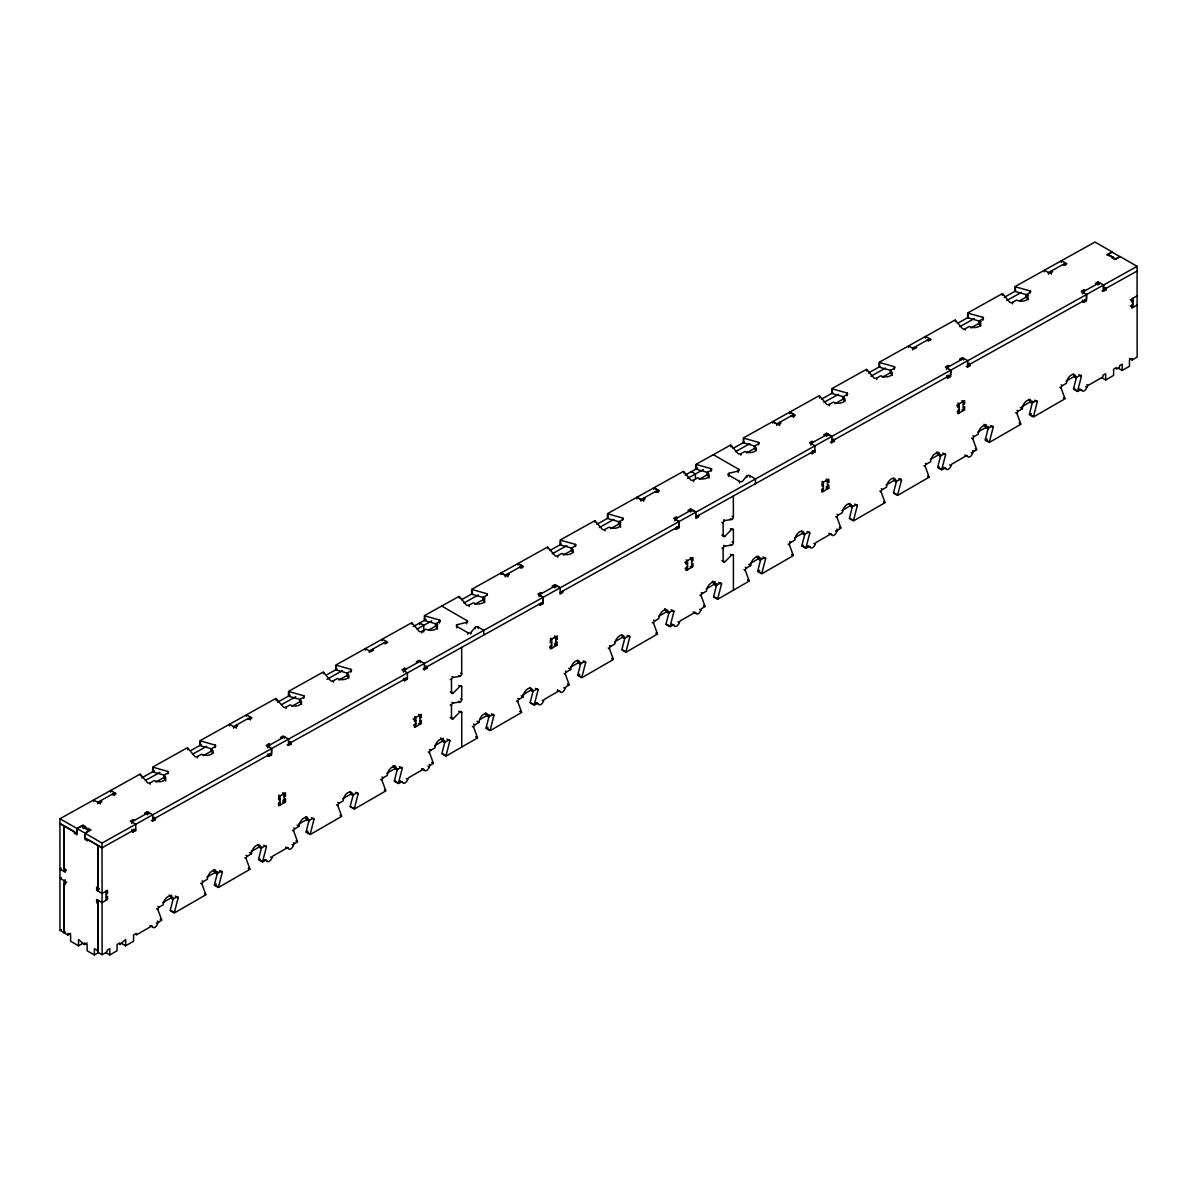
<?xml version="1.0" encoding="UTF-8"?>
<svg xmlns="http://www.w3.org/2000/svg" width="1197" height="1197" viewBox="0 0 1197 1197"><rect width="100%" height="100%" fill="white"/><g stroke="black" fill="none" stroke-linecap="round" stroke-linejoin="round"><path stroke-width="1.5" d="M461.728 747.063L461.728 712.41A1.915 1.107 -60 0 0 459.977 711.916L453.244 718.694A1.915 1.107 -60 0 1 451.493 718.2L451.493 705.512A1.915 1.107 -60 0 1 453.244 702.998L459.977 701.981A1.915 1.107 -60 0 0 461.728 699.482L461.728 686.794L460.456 686.061M461.728 686.794A1.915 1.107 -60 0 0 459.977 686.3L453.244 693.063A1.915 1.107 -60 0 1 451.493 692.569L451.493 679.896A1.915 1.107 -60 0 1 453.244 677.382L459.977 676.365A1.915 1.107 -60 0 0 461.728 673.851L461.668 647.397M733.402 590.211L733.402 555.573A1.915 1.107 -60 0 0 731.651 555.079L724.903 561.842A1.915 1.107 -60 0 1 723.153 561.348L723.153 548.675A1.915 1.107 -60 0 1 724.903 546.161L731.651 545.144A1.915 1.107 -60 0 0 733.402 542.63L733.402 529.942L732.13 529.209M733.402 529.942A1.915 1.107 -60 0 0 731.651 529.463L724.903 536.226A1.915 1.107 -60 0 1 723.153 535.732L723.153 523.044A1.915 1.107 -60 0 1 724.903 520.545L731.651 519.528A1.915 1.107 -60 0 0 733.402 517.014L733.342 496.022M419.683 624.669L419.683 623.009L423.768 625.358L423.738 632.001M695.412 479.249L695.442 473.982L691.357 471.633M738.19 472.471L738.205 470.99A1.915 1.092 0.9 0 0 738.654 469.269L713.367 454.665M478.172 628.59L478.187 627.093A1.915 1.092 0.9 0 0 475.149 627.318L470.9 632.51L470.87 634.006M456.835 627.886L456.865 626.405A1.915 1.092 0.9 0 1 457.314 624.669L466.546 622.35A1.915 1.092 0.9 0 0 466.995 620.63L441.708 606.026M728.509 476.511L728.524 475.029A1.915 1.092 0.9 0 1 728.973 473.309L738.205 470.99M749.831 477.214L749.861 475.733A1.915 1.092 0.9 0 0 746.808 475.957L742.559 481.149A1.915 1.092 0.9 0 1 739.507 481.374L728.524 475.029M140.094 774.085L59.925 818.763L59.985 930.383L64.069 932.732L65.311 932.014M83.072 828.384L83.132 825.227L85.84 826.783L84.478 827.546L91.047 829.79L84.942 833.202L84.867 837.945L101.954 847.82L135.725 828.997M88.279 831.391L88.339 828.219M93.665 801.526L93.68 799.94L99.112 803.082L101.835 801.571L100.473 800.793L100.428 803.95M97.735 803.875L97.75 802.304L114.732 792.833L114.703 795.212M101.954 847.82L102.029 843.062L1137.105 266.347L1137.03 271.091M110.633 792.07L110.663 790.484L116.094 793.626L113.371 795.137L112.024 794.359M131.685 823.491L131.715 821.905L148.682 812.449L148.667 814.035M131.7 831.361L132.972 832.11L133.002 830.523L131.73 829.79M132.972 832.11L135.695 830.583L135.785 824.254L130.353 821.127L133.076 819.601L134.438 820.394M140.408 775.821L140.423 774.339L147.53 782.793A1.915 1.092 0.9 0 0 150.253 782.808L154.323 780.549A6.718 3.815 0.9 0 0 163.824 780.639A6.718 3.815 0.9 0 0 163.824 775.252L167.909 772.978A1.915 1.092 0.9 0 0 167.894 771.437L153.141 767.262L153.081 772.005L164.558 775.252M147.291 814.828L147.336 811.656L152.767 814.798L152.662 821.127L151.391 820.394M150.224 784.289L150.253 782.808M152.632 771.811L152.707 767.068L187.375 747.736M152.662 821.127L155.386 819.616L155.401 818.03L154.129 817.297M165.665 780.953A6.718 3.815 0.9 0 0 163.794 777.616L163.824 775.252M167.864 773.801L167.894 771.437M187.69 749.771L187.705 747.99L194.812 756.444A1.915 1.092 0.9 0 0 197.535 756.459L201.605 754.2A6.718 3.815 0.9 0 0 211.121 754.29A6.718 3.815 0.9 0 0 211.121 748.903L215.191 746.629A1.915 1.092 0.9 0 0 215.191 745.088L200.438 740.913L200.363 745.656L211.839 748.903M197.505 757.955L197.535 756.459M199.914 745.462L199.989 740.719L275.923 698.405M212.991 753.497A6.718 3.815 0.9 0 0 211.076 751.267L211.121 748.903M215.146 747.467L215.191 745.088M229.495 725.846L229.51 724.26L234.941 727.402L237.664 725.891L236.303 725.098L236.258 728.27M233.565 728.195L233.595 726.609L250.562 717.153L250.532 719.921M246.462 716.39L246.492 714.804L251.924 717.946L249.215 719.457L247.854 718.664M267.515 747.811L267.544 746.225L284.512 736.768L284.497 738.354M268.861 747.093L268.906 743.921L270.268 744.714M267.53 755.681L268.801 756.414L268.831 754.843L267.559 754.095M268.801 756.414L271.524 754.903L271.614 748.574L266.183 745.432L268.906 743.921M271.629 748.574L271.554 753.317L152.692 819.541M276.223 700.739L276.253 698.659L283.36 707.098A1.915 1.092 0.9 0 0 286.083 707.128L290.153 704.853A6.718 3.815 0.9 0 0 299.654 704.958A6.718 3.815 0.9 0 0 299.654 699.557L303.739 697.297A1.915 1.092 0.9 0 0 303.739 695.756L288.971 691.567L288.911 696.31L300.387 699.572M286.053 708.609L286.083 707.128M288.462 696.13L288.537 691.372L323.205 672.056M287.22 744.714L288.492 745.447L288.597 739.118L283.165 735.975L280.457 737.487L281.804 738.28M288.492 745.447L291.215 743.936L291.245 742.349L289.973 741.616M301.584 704.449A6.718 3.815 0.9 0 0 299.624 701.936L299.654 699.557M303.694 698.42L303.739 695.756M323.519 673.791L323.549 672.31L330.656 680.749A1.915 1.092 0.9 0 0 333.365 680.779L337.434 678.504A6.718 3.815 0.9 0 0 346.95 678.609A6.718 3.815 0.9 0 0 346.95 673.208L351.02 670.948A1.915 1.092 0.9 0 0 351.02 669.407L336.267 665.218L336.192 669.976L347.669 673.223M333.35 682.26L333.365 680.779M335.744 669.781L335.818 665.038L411.753 622.724M348.866 678.101A6.718 3.815 0.9 0 0 346.906 675.587L346.95 673.208M350.975 672.071L351.02 669.407M365.324 650.166L365.354 648.579L370.786 651.722L373.494 650.195L372.132 649.417M369.394 652.515L369.424 650.929L386.332 641.517L386.302 643.492M382.232 640.739L382.262 639.153L387.753 642.25L385.045 643.777L383.683 642.984M403.359 672.115L403.374 670.544L420.356 661.073L420.327 662.659M404.691 671.397L404.736 668.24L406.097 669.018M403.359 680.001L404.646 680.734L404.661 679.148L403.389 678.415M404.646 680.734L407.354 679.223L407.459 672.894L402.027 669.751L404.736 668.24M412.067 624.46L412.082 622.979L419.189 631.418A1.915 1.092 0.9 0 0 421.913 631.447L425.982 629.173A6.718 3.815 0.9 0 0 435.499 629.278A6.718 3.815 0.9 0 0 435.499 623.876L439.568 621.602A1.915 1.092 0.9 0 0 439.568 620.061L424.815 615.886L424.74 620.63L437.863 624.355M421.883 632.929L421.913 631.447M424.292 620.435L424.366 615.692L459.05 596.375M423.065 669.033L424.337 669.766L424.426 663.437L418.995 660.295L416.287 661.806L417.648 662.584M424.337 669.766L427.045 668.24L427.075 666.669L425.803 665.936M437.429 629.038A6.718 3.815 0.9 0 0 435.454 626.255L435.499 623.876M439.523 623.038L439.568 620.061M457.284 626.45L457.314 624.669M459.349 598.111L459.379 596.63L466.486 605.069A1.915 1.092 0.9 0 0 469.194 605.098L473.279 602.824A6.718 3.815 0.9 0 0 482.78 602.929A6.718 3.815 0.9 0 0 482.78 597.527L486.85 595.253A1.915 1.092 0.9 0 0 486.85 593.712L472.097 589.537L472.022 594.281L485.144 598.006M466.516 623.846L466.546 622.35M466.965 622.41L466.995 620.63M467.818 634.215L467.847 632.734L456.865 626.405M469.179 606.58L469.194 605.098M471.588 594.086L471.648 589.343L547.583 547.029M475.119 628.799L475.149 627.318M484.71 602.69A6.718 3.815 0.9 0 0 482.75 599.906L482.78 597.527M483.738 635.083L483.812 630.34L478.187 627.093M486.82 595.493L486.85 593.712M501.094 574.515L501.109 572.929L505.179 575.278L522.087 565.867L522.057 567.842M505.164 576.864L505.179 575.278M507.917 576.894L507.977 573.737L509.323 574.515L506.615 576.026L501.184 572.899M517.987 565.089L518.017 563.518L523.583 566.57L520.875 568.081L519.513 567.303M539.054 596.51L539.069 594.924L556.051 585.468L560.121 587.832M539.069 604.395L540.341 605.128L540.356 603.542M540.341 605.128L543.049 603.617L543.154 597.288L539.069 594.924M547.897 548.78L547.927 547.298L555.034 555.737A1.915 1.092 0.9 0 0 557.742 555.767L561.812 553.493A6.718 3.815 0.9 0 0 571.328 553.583A6.718 3.815 0.9 0 0 571.328 548.196L575.398 545.922A1.915 1.092 0.9 0 0 575.398 544.381L560.645 540.206L560.57 544.949L572.046 548.196M554.78 587.772L554.824 584.615L560.271 587.742L560.031 594.146L562.74 592.635L562.77 591.064M556.021 587.054L556.051 585.468M557.727 557.248L557.742 555.767M560.121 544.755L560.196 540.012L594.879 520.695M573.124 552.52A6.718 3.815 0.9 0 0 571.283 550.56L571.328 548.196M575.368 546.46L575.398 544.381M595.193 522.431L595.208 520.949L602.315 529.388A1.915 1.092 0.9 0 0 605.024 529.418L609.108 527.144A6.718 3.815 0.9 0 0 618.61 527.234A6.718 3.815 0.9 0 0 618.61 521.847L622.679 519.573A1.915 1.092 0.9 0 0 622.679 518.032L607.926 513.857L607.852 518.6L620.974 522.311M605.009 530.899L605.024 529.418M607.418 518.406L607.478 513.663L683.427 471.349M620.525 527.279A6.718 3.815 0.9 0 0 618.58 524.226L618.61 521.847M622.649 520.111L622.679 518.032M636.849 498.865L636.879 497.294L640.949 499.643L657.931 490.186L657.886 492.551M640.919 501.229L640.949 499.643M643.762 501.214L643.806 498.057L645.168 498.835L642.445 500.346L637.013 497.204M653.831 489.408L653.846 487.822L657.931 490.186M674.884 520.83L674.913 519.244L691.881 509.787L695.966 512.136M674.899 528.7L676.17 529.433L676.2 527.862M676.17 529.433L678.894 527.922L678.983 521.593L674.913 519.244M683.726 473.084L683.756 471.603L690.864 480.057A1.915 1.092 0.9 0 0 693.572 480.072L697.656 477.812A6.718 3.815 0.9 0 0 707.158 477.902A6.718 3.815 0.9 0 0 707.158 472.516L711.227 470.241A1.915 1.092 0.9 0 0 711.227 468.7L696.474 464.526L696.4 469.269L707.876 472.516M690.609 512.092L690.669 508.92L696.1 512.062L695.861 518.466L698.584 516.954L698.599 515.368M691.866 511.373L691.881 509.787M693.557 481.553L693.572 480.072M695.966 469.074L696.026 464.331L730.709 445M708.998 478.216A6.718 3.815 0.9 0 0 707.128 474.88L707.158 472.516M711.198 471.064L711.227 468.7M728.958 474.79L728.973 473.309M731.008 447.035L731.038 445.254L738.145 453.708A1.915 1.092 0.9 0 0 740.868 453.723L744.938 451.464A6.718 3.815 0.9 0 0 754.439 451.553A6.718 3.815 0.9 0 0 754.439 446.167L758.524 443.892A1.915 1.092 0.9 0 0 758.524 442.351L743.756 438.177L743.696 442.92L755.172 446.167M738.639 470.75L738.654 469.269M739.492 482.855L739.507 481.374M740.838 455.219L740.868 453.723M743.247 442.725L743.322 437.982L819.257 395.668M746.793 477.438L746.808 475.957M756.324 450.76A6.718 3.815 0.9 0 0 754.409 448.531L754.439 446.167M755.412 483.723L755.472 478.98L749.861 475.733M758.479 444.73L758.524 442.351M772.678 423.184L772.708 421.598L776.778 423.962L793.761 414.491L793.716 417.259M776.763 425.534L776.778 423.962M779.591 425.534L779.636 422.361L780.998 423.154L778.274 424.666L772.843 421.524M789.661 413.728L789.691 412.142L793.761 414.491M810.848 445.075L810.878 443.488L827.711 434.107L831.795 436.456M810.863 452.945L812.135 453.678L812.164 452.092M812.135 453.678L814.858 452.167L814.948 445.838L809.516 442.695L812.239 441.184L813.601 441.977M819.556 398.002L819.586 395.923L826.693 404.362A1.915 1.092 0.9 0 0 829.401 404.391L833.486 402.117A6.718 3.815 0.9 0 0 842.987 402.222A6.718 3.815 0.9 0 0 842.987 396.82L847.057 394.561A1.915 1.092 0.9 0 0 847.057 393.02L832.304 388.83L832.244 393.589L843.72 396.835M826.454 436.411L826.499 433.239L831.93 436.381L831.691 442.785L830.419 442.052M827.696 435.678L827.711 434.107M829.386 405.873L829.401 404.391M831.795 393.394L831.87 388.636L866.538 369.319M831.691 442.785L834.414 441.274L834.444 439.688L833.157 438.955M844.917 401.713A6.718 3.815 0.9 0 0 842.957 399.2L842.987 396.82M847.027 395.683L847.057 393.02M866.852 371.055L866.867 369.574L873.975 378.013A1.915 1.092 0.9 0 0 876.698 378.043L880.768 375.768A6.718 3.815 0.9 0 0 890.284 375.873A6.718 3.815 0.9 0 0 890.284 370.471L894.354 368.212A1.915 1.092 0.9 0 0 894.354 366.671L879.6 362.482L879.526 367.24L891.002 370.486M876.668 379.524L876.698 378.043M879.077 367.045L879.152 362.302L955.086 319.988M892.199 375.364A6.718 3.815 0.9 0 0 890.239 372.851L890.284 370.471M894.309 369.334L894.354 366.671M908.523 347.504L908.538 345.918L914.104 348.985L916.827 347.459L915.466 346.681M912.593 349.853L912.623 348.267L929.59 338.811L929.575 340.397M925.49 338.048L925.52 336.462L931.086 339.514L928.378 341.04L927.017 340.247M946.543 369.454L946.573 367.883L963.555 358.412L963.525 359.998M946.558 377.339L947.844 378.072L947.859 376.486L946.588 375.753M948.024 368.661L948.069 365.504L949.43 366.282M947.844 378.072L950.553 376.561L950.642 370.232M955.401 321.724L955.415 320.242L962.523 328.681A1.915 1.092 0.9 0 0 965.246 328.711L969.316 326.437A6.718 3.815 0.9 0 0 978.817 326.542A6.718 3.815 0.9 0 0 978.817 321.14L982.902 318.866A1.915 1.092 0.9 0 0 982.902 317.325L968.134 313.15L968.074 317.893L981.181 321.619M965.216 330.192L965.246 328.711M967.625 317.699L967.7 312.956L1002.368 293.639L1002.353 295.12M966.263 366.357L967.535 367.105L967.76 360.701L962.328 357.559L959.62 359.07L960.967 359.848M967.535 367.105L970.243 365.579L970.273 364.008L969.001 363.275M980.762 326.302A6.718 3.815 0.9 0 0 978.787 323.519L978.817 321.14M982.857 320.302L982.902 317.325M1002.682 295.375L1002.712 293.893L1009.804 302.332A1.915 1.092 0.9 0 0 1012.527 302.362L1016.597 300.088A6.718 3.815 0.9 0 0 1026.113 300.193A6.718 3.815 0.9 0 0 1026.113 294.791L1030.183 292.517A1.915 1.092 0.9 0 0 1030.183 290.991L1015.43 286.801L1015.355 291.544L1028.477 295.27M1012.512 303.843L1012.527 302.362M1014.906 291.35L1014.981 286.607L1095.001 242.033L1112.088 251.894L1106.806 254.841L1113.375 257.086L1112.013 257.849L1114.736 259.405L1120.003 256.472L1137.105 266.347M1028.043 299.953A6.718 3.815 0.9 0 0 1026.068 297.17L1026.113 294.791M1030.153 292.756L1030.183 290.991M1044.353 271.824L1044.368 270.238L1049.949 273.29L1052.657 271.779L1051.295 271.001L1051.25 274.158M1048.422 274.173L1048.452 272.587L1065.42 263.131L1065.39 265.106M1061.32 262.352L1061.35 260.781L1066.916 263.834L1064.208 265.345L1062.846 264.567M1082.387 293.774L1082.402 292.188L1099.385 282.731L1099.355 284.317M1082.402 301.659L1083.674 302.392L1083.689 300.806L1082.417 300.073M1083.854 292.981L1083.898 289.824L1085.26 290.602M1083.674 302.392L1086.382 300.866L1086.487 294.552M1098.113 285.036L1098.158 281.879L1103.589 285.006L1103.529 289.764L1137.075 271.061L1137.15 357.11L1132.167 359.983L1129.459 358.412M1102.093 290.676L1103.365 291.41L1103.454 285.081M1103.365 291.41L1106.073 289.898L1106.103 288.312L1104.831 287.579M173.4 898.109L170.288 910.154L174.358 912.518L178.188 897.675A1.915 1.107 -60 0 0 176.827 896.897L172.757 899.246A6.718 3.875 -60 0 0 167.999 896.523A6.718 3.875 -60 0 0 163.241 904.737L159.171 907.087A1.915 1.107 -60 0 0 157.809 909.451L161.64 919.85L160.368 919.116M217.764 871.715L214.413 884.703L218.482 887.052L222.313 872.224A1.915 1.107 -60 0 0 220.951 871.431L216.881 873.78L214.847 872.613A6.718 3.875 -60 0 0 213.455 869.531M261.649 847.177L258.537 859.222L262.607 861.571L266.437 846.743A1.915 1.107 -60 0 0 265.076 845.965L261.006 848.314L258.971 847.132A6.718 3.875 -60 0 0 258.193 844.573M309.23 819.691L306.118 831.75L310.203 834.1L314.018 819.272A1.915 1.107 -60 0 0 312.656 818.479L308.587 820.843L306.552 819.661A6.718 3.875 -60 0 0 305.489 816.818M353.354 794.224L350.242 806.269L354.327 808.618L358.142 793.791A1.915 1.107 -60 0 0 356.781 793.013L352.711 795.362L350.676 794.195A6.718 3.875 -60 0 0 350.137 791.965M397.479 768.743L394.367 780.803L398.436 783.152L402.267 768.324A1.915 1.107 -60 0 0 400.905 767.531L396.835 769.895L394.801 768.713A6.718 3.875 -60 0 0 393.035 765.467M445.06 741.272L441.947 753.332L446.032 755.681L449.863 740.853A1.915 1.107 -60 0 0 448.501 740.06L444.416 742.409L442.381 741.242A6.718 3.875 -60 0 0 440.631 737.995M489.423 714.878L486.072 727.851L490.157 730.2L493.972 715.372A1.915 1.107 -60 0 0 492.625 714.594L488.541 716.943L486.506 715.761A6.718 3.875 -60 0 0 485.443 712.918M533.308 690.325L530.196 702.37L534.281 704.734L538.096 689.891A1.915 1.107 -60 0 0 536.75 689.113L532.665 691.462L530.63 690.295A6.718 3.875 -60 0 0 529.852 687.736M580.904 662.854L577.792 674.899L581.862 677.248L585.692 662.42A1.915 1.107 -60 0 0 584.331 661.642L580.261 663.991L578.211 662.809A6.718 3.875 -60 0 0 577.448 660.265M625.014 637.373L621.916 649.432L625.986 651.781L629.817 636.954A1.915 1.107 -60 0 0 628.455 636.161L624.385 638.525L622.335 637.343A6.718 3.875 -60 0 0 621.812 635.128M669.138 611.906L666.041 623.951L670.111 626.3L673.941 611.472A1.915 1.107 -60 0 0 672.579 610.694L668.51 613.044L666.46 611.862A6.718 3.875 -60 0 0 664.709 608.615M716.973 583.508L713.621 596.48L717.691 598.829L721.522 584.001A1.915 1.107 -60 0 0 720.16 583.223L716.09 585.572L714.055 584.39A6.718 3.875 -60 0 0 712.29 581.144M761.097 558.026L757.746 570.999L761.816 573.363L765.646 558.52A1.915 1.107 -60 0 0 764.285 557.742L760.215 560.091L758.18 558.924A6.718 3.875 -60 0 0 757.117 556.066M804.983 533.488L801.87 545.533L805.94 547.882L809.771 533.054A1.915 1.107 -60 0 0 808.409 532.261L804.339 534.625L802.304 533.443A6.718 3.875 -60 0 0 801.526 530.884M852.563 506.002L849.451 518.062L853.536 520.411L857.351 505.583A1.915 1.107 -60 0 0 856.005 504.79L851.92 507.154L849.885 505.972A6.718 3.875 -60 0 0 849.107 503.413M896.688 480.536L893.575 492.58L897.66 494.93L901.476 480.102A1.915 1.107 -60 0 0 900.114 479.324L896.044 481.673L894.009 480.491A6.718 3.875 -60 0 0 893.471 478.276M940.812 455.055L937.7 467.114L941.77 469.463L945.6 454.636A1.915 1.107 -60 0 0 944.238 453.843L940.169 456.192L938.134 455.025A6.718 3.875 -60 0 0 936.742 451.942M988.632 426.656L985.296 439.628L989.365 441.992L993.196 427.149A1.915 1.107 -60 0 0 991.834 426.371L987.749 428.721L985.715 427.553A6.718 3.875 -60 0 0 983.964 424.307M1032.278 403.03L1029.405 414.162L1033.49 416.511L1037.305 401.683A1.915 1.107 -60 0 0 1035.959 400.89L1031.874 403.254L1029.839 402.072A6.718 3.875 -60 0 0 1028.777 399.229M1032.517 402.102L1032.757 401.19M1076.642 376.636L1073.529 388.681L1077.614 391.045L1081.43 376.202A1.915 1.107 -60 0 0 1080.083 375.424L1075.998 377.773L1073.963 376.606A6.718 3.875 -60 0 0 1073.185 374.048M149.879 925.64L151.151 926.373A1.915 1.107 -60 0 1 152.423 926.687A3.845 2.214 -60 0 0 154.997 927.301A3.845 2.214 -60 0 0 157.555 923.725A1.915 1.107 -60 0 1 158.827 921.944L161.7 920.269L160.428 919.535M83.132 825.227L77.012 828.623L84.972 833.082L89.057 830.733L81.127 826.154L77.057 828.519L76.937 833.366L59.85 823.506L74.334 831.646L74.334 833.217L77.057 834.788L77.057 828.519L59.925 818.763M61.227 868.379L59.955 869.112L65.401 872.239L65.401 869.112L64.04 868.319L64.04 825.706L64.04 871.461L66.329 870.144M61.242 877.521L59.97 878.254L65.401 881.396L65.401 884.538L64.04 883.745L64.04 932.747L67.885 934.977L70.608 933.406M65.311 879.87L64.04 880.603L64.069 932.732M64.04 883.745L66.748 882.174M97.989 891.062L97.959 845.426L97.989 887.935L96.643 887.142L96.643 890.284L99.351 888.713M1137.105 295.839L1131.674 298.981L1131.674 302.123L1133.035 301.33L1130.312 299.774M106.144 894.204L107.506 893.411L107.506 890.284L102.074 893.426L102.104 954.697L107.087 951.824L107.087 950.253L109.795 948.682L109.795 954.952L105.725 952.603M106.144 897.077L107.506 896.299L107.506 899.426L102.074 902.568L96.643 899.426L96.643 902.568L99.351 900.997M1133.035 304.218L1131.674 304.996L1131.674 308.138L1137.12 304.996M280.038 799.027L278.677 799.82L278.677 796.678L285.47 792.758L285.47 795.9L284.123 796.678M419.952 718.26L421.314 717.482L421.314 714.34L414.521 718.26L414.521 721.402L415.868 720.609L413.16 719.038M551.712 642.191L550.351 642.969L550.351 639.841L557.144 635.921L557.144 639.048L555.782 639.841M691.612 561.408L692.973 560.63L692.973 557.488L686.18 561.408L686.18 564.55L687.542 563.772L684.819 562.201M823.371 485.339L822.01 486.132L822.01 482.99L828.803 479.069L828.803 482.211L827.456 482.99M963.286 404.571L964.647 403.778L964.647 400.651L957.854 404.571L957.854 407.698L959.201 406.92L956.493 405.349M280.038 801.915L278.677 802.693L278.677 805.835L285.47 801.915L285.47 798.773L284.123 799.551M415.868 723.482L414.521 724.275L414.521 727.402L421.314 723.482L421.314 720.355L419.952 721.133M551.712 645.063L550.351 645.841L550.351 648.983L557.144 645.063L557.144 641.921L555.782 642.714M687.542 566.645L686.18 567.423L686.18 570.565L692.973 566.645L692.973 563.503L691.612 564.296M823.371 488.211L822.01 489.004L822.01 492.147L828.803 488.211L828.803 485.084L827.456 485.862M959.201 409.793L957.854 410.586L957.854 413.713L964.647 409.793L964.647 406.666L963.286 407.444M59.985 930.383L61.541 929.485M67.885 934.977L67.885 933.406L70.608 934.977L70.608 941.246L78.523 945.825L82.593 943.475M78.523 945.825L78.523 939.555L84.389 944.508L87.112 942.937M169.45 896.448L171.74 895.132M213.575 870.997L215.355 869.965M305.789 817.746L307.06 817.012M393.274 767.247L395.564 765.915M441.109 739.626L443.399 738.295M485.488 713.996L486.251 713.562M577.448 660.909L578.211 660.46M664.933 610.395L666.205 609.662M712.784 582.774L715.073 581.458M757.162 557.159L758.689 556.276M936.608 453.558L938.897 452.227M984.443 425.937L986.223 424.905M1028.822 400.307L1030.348 399.424M162.792 902.643L170.722 898.079L172.757 899.246M206.916 877.192L214.847 872.613M251.041 851.71L258.971 847.132M298.622 824.239L306.552 819.661M342.746 798.758L350.676 794.195M386.87 773.292L394.801 768.713M434.466 745.821L442.381 741.242M480.162 719.427L486.506 715.761M522.715 694.859L530.63 690.295M570.296 667.387L578.211 662.809M614.42 641.921L622.335 637.343M658.545 616.44L666.46 611.862M706.125 588.969L714.055 584.39M750.25 563.488L758.18 558.924M794.374 538.022L802.304 533.443M841.955 510.55L849.885 505.972M886.079 485.069L894.009 480.491M930.204 459.603L938.134 455.025M977.799 432.117L985.715 427.553M1021.924 406.651L1029.839 402.072M1066.048 381.17L1073.963 376.606M204.492 893.665L205.764 894.398L201.934 883.985A1.915 1.107 -60 0 1 203.295 881.635L207.365 879.271A6.718 3.875 -60 0 1 212.123 871.042A6.718 3.875 -60 0 1 216.881 873.78M248.363 868.034L249.889 868.917L246.058 858.503A1.915 1.107 -60 0 1 247.42 856.154L251.49 853.805A6.718 3.875 -60 0 1 256.248 845.561A6.718 3.875 -60 0 1 261.006 848.314M296.198 840.713L297.469 841.446L293.654 831.032A1.915 1.107 -60 0 1 295.001 828.683L299.085 826.334A6.718 3.875 -60 0 1 303.829 818.09A6.718 3.875 -60 0 1 308.587 820.843M340.322 815.232L341.594 815.965L337.763 805.551A1.915 1.107 -60 0 1 339.125 803.202L343.21 800.853A6.718 3.875 -60 0 1 347.953 792.623A6.718 3.875 -60 0 1 352.711 795.362M384.446 789.766L385.718 790.499L381.888 780.085A1.915 1.107 -60 0 1 383.249 777.736L387.334 775.372A6.718 3.875 -60 0 1 392.077 767.142A6.718 3.875 -60 0 1 396.835 769.895M432.027 762.294L433.299 763.028L429.484 752.614A1.915 1.107 -60 0 1 430.845 750.265L434.915 747.901A6.718 3.875 -60 0 1 439.673 739.671A6.718 3.875 -60 0 1 444.416 742.409M475.897 736.664L477.423 737.547L473.608 727.133A1.915 1.107 -60 0 1 474.955 724.784L479.039 722.434A6.718 3.875 -60 0 1 483.797 714.19A6.718 3.875 -60 0 1 488.541 716.943M520.022 711.198L521.548 712.08L517.732 701.666A1.915 1.107 -60 0 1 519.079 699.302L523.164 696.953A6.718 3.875 -60 0 1 527.922 688.724A6.718 3.875 -60 0 1 532.665 691.462M567.872 683.861L569.144 684.594L565.313 674.18A1.915 1.107 -60 0 1 566.675 671.831L570.745 669.482A6.718 3.875 -60 0 1 575.503 661.253A6.718 3.875 -60 0 1 580.261 663.991M611.996 658.395L613.268 659.128L609.438 648.714A1.915 1.107 -60 0 1 610.799 646.365L614.869 644.001A6.718 3.875 -60 0 1 619.627 635.772A6.718 3.875 -60 0 1 624.385 638.525M656.106 632.914L657.392 633.647L653.562 623.233A1.915 1.107 -60 0 1 654.924 620.884L658.993 618.535A6.718 3.875 -60 0 1 663.751 610.305A6.718 3.875 -60 0 1 668.51 613.044M703.701 605.443L704.973 606.176L701.143 595.762A1.915 1.107 -60 0 1 702.504 593.413L706.574 591.064A6.718 3.875 -60 0 1 711.332 582.819A6.718 3.875 -60 0 1 716.09 585.572M747.571 579.827L749.098 580.71L745.267 570.296A1.915 1.107 -60 0 1 746.629 567.932L750.699 565.582A6.718 3.875 -60 0 1 755.457 557.353A6.718 3.875 -60 0 1 760.215 560.091M791.696 554.346L793.222 555.228L789.392 544.815A1.915 1.107 -60 0 1 790.753 542.465L794.823 540.116A6.718 3.875 -60 0 1 799.581 531.872A6.718 3.875 -60 0 1 804.339 534.625M839.531 527.024L840.803 527.757L836.987 517.343A1.915 1.107 -60 0 1 838.334 514.994L842.419 512.63A6.718 3.875 -60 0 1 847.162 504.401A6.718 3.875 -60 0 1 851.92 507.154M883.655 501.543L884.927 502.276L881.097 491.862A1.915 1.107 -60 0 1 882.458 489.513L886.543 487.164A6.718 3.875 -60 0 1 891.286 478.935A6.718 3.875 -60 0 1 896.044 481.673M927.78 476.077L929.052 476.81L925.221 466.396A1.915 1.107 -60 0 1 926.583 464.047L930.668 461.683A6.718 3.875 -60 0 1 935.411 453.454A6.718 3.875 -60 0 1 940.169 456.192M975.36 448.591L976.647 449.339L972.817 438.925A1.915 1.107 -60 0 1 974.178 436.561L978.248 434.212A6.718 3.875 -60 0 1 983.006 425.982A6.718 3.875 -60 0 1 987.749 428.721M1019.231 422.975L1020.757 423.858L1016.941 413.444A1.915 1.107 -60 0 1 1018.303 411.095L1022.373 408.746A6.718 3.875 -60 0 1 1027.131 400.501A6.718 3.875 -60 0 1 1031.874 403.254M1063.609 397.643L1064.881 398.377L1061.066 387.978A1.915 1.107 -60 0 1 1062.412 385.614L1066.497 383.264A6.718 3.875 -60 0 1 1071.255 375.035A6.718 3.875 -60 0 1 1075.998 377.773M216.328 884.044L214.353 885.182L218.423 887.531L249.949 869.336L248.407 868.453M259.914 858.877L258.477 859.7L262.547 862.049L265.42 860.404A1.915 1.107 -60 0 1 266.692 860.703A3.845 2.214 -60 0 0 269.265 861.316A3.845 2.214 -60 0 0 271.824 857.755A1.915 1.107 -60 0 1 273.096 855.96L286.981 847.955A1.915 1.107 -60 0 1 288.268 848.254A3.845 2.214 -60 0 0 290.826 848.868A3.845 2.214 -60 0 0 293.385 845.306A1.915 1.107 -60 0 1 294.671 843.511L297.529 841.865L296.257 841.132M308.033 831.092L306.058 832.229L310.143 834.578L341.654 816.384L340.382 815.651M395.564 780.564L394.307 781.282L398.392 783.631L401.249 781.985A1.915 1.107 -60 0 1 402.536 782.284A3.845 2.214 -60 0 0 405.095 782.898A3.845 2.214 -60 0 0 407.653 779.322A1.915 1.107 -60 0 1 408.94 777.541L422.81 769.536A1.915 1.107 -60 0 1 424.097 769.836A3.845 2.214 -60 0 0 426.656 770.449A3.845 2.214 -60 0 0 429.214 766.873A1.915 1.107 -60 0 1 430.501 765.092L433.359 763.447L432.087 762.698M487.987 727.192L486.027 728.33L490.097 730.679L521.608 712.484L520.082 711.602M579.707 674.24L577.732 675.377L581.802 677.741L613.313 659.547L612.041 658.814M759.661 570.356L757.686 571.493L761.756 573.842L793.282 555.647L791.756 554.765M803.247 545.189L801.81 546.012L805.88 548.361L808.753 546.715A1.915 1.107 -60 0 1 810.025 547.014A3.845 2.214 -60 0 0 812.598 547.628A3.845 2.214 -60 0 0 815.157 544.066A1.915 1.107 -60 0 1 816.429 542.271L830.314 534.266A1.915 1.107 -60 0 1 831.601 534.565A3.845 2.214 -60 0 0 834.159 535.179A3.845 2.214 -60 0 0 836.718 531.603A1.915 1.107 -60 0 1 838.005 529.822L840.863 528.176L839.591 527.443M939.076 466.755L937.64 467.593L941.725 469.942L944.583 468.281A1.915 1.107 -60 0 1 945.869 468.596A3.845 2.214 -60 0 0 948.428 469.209A3.845 2.214 -60 0 0 950.987 465.633A1.915 1.107 -60 0 1 952.273 463.852L966.144 455.833A1.915 1.107 -60 0 1 967.43 456.147A3.845 2.214 -60 0 0 969.989 456.76A3.845 2.214 -60 0 0 972.548 453.184A1.915 1.107 -60 0 1 973.834 451.404L976.692 449.743L975.42 449.01M987.196 438.985L985.236 440.122L989.306 442.471L1020.817 424.277L1019.545 423.543M1031.32 413.504L1029.36 414.641L1033.43 416.99L1064.941 398.796L1063.415 397.913M1074.726 388.441L1073.485 389.16L1077.554 391.524L1080.412 389.863A1.915 1.107 -60 0 1 1081.699 390.177A3.845 2.214 -60 0 0 1084.258 390.791A3.845 2.214 -60 0 0 1086.816 387.215A1.915 1.107 -60 0 1 1088.103 385.434L1102.961 376.846L1102.961 375.274L1105.684 373.718L1105.684 379.988L1101.614 377.639M84.389 944.508L84.389 942.937L87.112 944.508L87.112 950.777L94.368 954.967L98.453 952.617M151.151 926.373L136.278 934.962L136.278 933.391L133.57 934.962L133.57 941.231L125.64 945.81L121.57 943.445M567.917 684.28L569.203 685.013L566.331 686.674A1.915 1.107 -60 0 0 565.044 688.455A3.845 2.214 -60 0 1 562.485 692.031A3.845 2.214 -60 0 1 559.927 691.417A1.915 1.107 -60 0 0 558.655 691.103L544.77 699.123A1.915 1.107 -60 0 0 543.483 700.903A3.845 2.214 -60 0 1 540.924 704.479A3.845 2.214 -60 0 1 538.366 703.866A1.915 1.107 -60 0 0 537.079 703.552L534.221 705.213L530.151 702.863M703.761 605.862L705.033 606.595L702.16 608.241A1.915 1.107 -60 0 0 700.888 610.036A3.845 2.214 -60 0 1 698.33 613.597A3.845 2.214 -60 0 1 695.756 612.984A1.915 1.107 -60 0 0 694.484 612.684L680.599 620.704A1.915 1.107 -60 0 0 679.327 622.485A3.845 2.214 -60 0 1 676.754 626.046A3.845 2.214 -60 0 1 674.195 625.433A1.915 1.107 -60 0 0 672.923 625.133L670.051 626.794L665.981 624.43M109.795 954.952L117.067 950.762L117.067 944.493L119.775 942.922L119.775 944.493L125.64 939.525L125.64 945.81M1105.684 379.988L1113.599 375.409L1113.599 369.14L1116.322 367.569L1116.322 369.14L1119.464 367.314L1119.464 365.743L1122.188 364.187L1122.188 370.457L1118.118 368.107M1122.188 370.457L1129.459 366.267L1129.459 359.983L1132.167 358.412L1132.167 359.983M141.665 777.915L154.413 770.808M191.281 750.265L201.201 744.743M277.495 702.235L290.258 695.128M327.11 674.584L337.045 669.063M413.16 626.644L426.102 619.433M461.414 599.757L472.65 593.503M549.827 550.5L561.169 544.171M596.824 524.316L608.166 517.987M685.028 475.164L697.776 468.057M733.043 448.411L744.265 442.157M821.501 399.125L832.843 392.811M868.483 372.94L879.825 366.626M957.331 323.444L968.672 317.115M1004.313 297.26L1015.654 290.946M145.735 780.279L159.919 772.379M192.522 754.2L206.707 746.3M281.564 704.584L295.749 696.684M326.946 679.312L342.537 670.619M417.244 628.994L431.788 620.884M463.882 603.004L478.321 594.954M552.281 553.747L566.869 545.623M599.278 527.563L613.852 519.438M687.512 478.396L703.447 469.523M735.512 451.658L749.95 443.608M823.955 402.387L838.528 394.262M870.937 376.202L885.526 368.078M959.785 326.691L974.373 318.567M1006.767 300.522L1021.355 292.382M155.864 782.03L163.794 777.616M203.161 755.681L211.076 751.267M291.709 706.35L299.624 701.936M338.99 680.001L346.906 675.587M429.125 629.787L435.454 626.255M474.82 604.32L482.75 599.906M563.368 554.974L571.283 550.56M610.65 528.64L618.58 524.226M699.198 479.294L707.128 474.88M746.479 452.945L754.409 448.531M835.027 403.613L842.957 399.2M882.324 377.264L890.239 372.851M970.872 327.933L978.787 323.519M1019.739 300.701L1026.068 297.17M147.336 811.656L144.613 813.182L145.974 813.96M554.824 584.615L552.116 586.126L553.478 586.904M690.669 508.92L687.946 510.446L689.307 511.224M826.499 433.239L823.775 434.75L825.137 435.543M948.069 365.504L945.346 367.015L950.792 370.157L950.717 374.9L831.855 441.124M1083.898 289.824L1081.19 291.335L1086.622 294.477L1086.547 299.22L967.685 365.444M1098.158 281.879L1095.45 283.39L1096.796 284.168M288.522 743.861L407.384 677.637M424.366 668.18L543.214 601.956L543.288 597.213L537.857 594.071L540.565 592.56L541.927 593.338M560.196 592.485L679.043 526.261L679.118 521.518L673.687 518.391L676.41 516.865L677.756 517.658M696.026 516.805L814.888 450.581M1104.292 288.866L1106.073 289.898M1130.312 305.774L1133.035 307.345L1133.035 298.203M1084.602 299.849L1086.382 300.866M1078.811 374.691L1081.43 376.202M1086.831 384.701L1088.103 385.434M1085.544 386.481L1086.816 387.215M1080.173 389.294L1081.699 390.177M1079.14 389.13L1080.412 389.863M1061.141 384.88L1062.412 385.614M1059.794 387.23L1061.066 387.978M1034.687 400.157L1037.305 401.683M968.463 364.561L970.243 365.579M1020.338 407.564L1022.373 408.746M1017.016 410.362L1018.303 411.095M1015.669 412.711L1016.941 413.444M948.263 375.23L950.553 376.561M961.924 400.651L963.286 401.429L963.286 410.586L961.924 409.793M957.854 403L959.201 403.778L959.201 412.935L957.166 411.753M990.562 425.638L993.196 427.149M972.892 435.828L974.178 436.561M971.545 438.177L972.817 438.925M972.562 450.671L973.834 451.404M971.276 452.451L972.548 453.184M965.904 455.264L967.43 456.147M964.872 455.099L966.144 455.833M942.802 453.02L945.6 454.636M949.715 464.9L950.987 465.633M943.834 467.414L945.869 468.596M943.311 467.548L944.583 468.281M925.311 463.299L926.583 464.047M923.949 465.663L925.221 466.396M927.84 476.481L929.111 477.229L897.6 495.423L893.516 493.059M789.825 412.067L795.257 415.209L792.534 416.721L791.187 415.928M832.124 439.942L834.414 441.274M898.842 478.591L901.476 480.102M881.187 488.78L882.458 489.513M812.314 450.7L814.858 452.167M879.825 491.129L881.097 491.862M883.715 501.962L884.987 502.695L853.476 520.89L849.391 518.54M826.095 479.069L827.456 479.847L827.456 489.004L826.095 488.211M826.095 480.64L828.803 482.211M822.01 481.418L823.371 482.211L823.371 491.354L821.681 490.381M826.095 486.655L828.803 488.211M854.718 504.057L857.351 505.583M837.062 514.261L838.334 514.994M835.701 516.61L836.987 517.343M836.718 529.089L838.005 529.822M835.446 530.87L836.718 531.603M829.297 533.249L831.601 534.565M829.042 533.533L830.314 534.266M807.137 531.528L809.771 533.054M813.885 543.318L815.157 544.066M808.499 546.131L810.025 547.014M807.481 545.982L808.753 546.715M789.481 541.732L790.753 542.465M788.12 544.081L789.392 544.815M732.13 516.281L733.402 517.014M730.379 518.795L731.651 519.528M723.631 519.797L724.903 520.545M721.881 522.311L723.153 523.044M730.379 528.715L731.651 529.463M653.996 487.748L659.427 490.89L656.704 492.401L655.343 491.623M695.861 515.383L698.584 516.954M763.013 557.009L765.646 558.52M723.631 535.493L724.903 536.226M721.881 534.999L723.153 535.732M732.13 541.897L733.402 542.63M730.379 544.411L731.651 545.144M723.631 545.428L724.903 546.161M721.881 547.927L723.153 548.675M731.876 554.69L733.402 555.573M748.664 564.415L750.699 565.582M730.379 554.346L731.651 555.079M676.844 526.755L678.894 527.922M745.357 567.198L746.629 567.932M743.995 569.563L745.267 570.296M723.377 560.959L724.903 561.842M721.881 560.615L723.153 561.348M747.886 580.38L749.157 581.114L717.646 599.308L713.562 596.959M690.265 557.488L691.612 558.281L691.612 567.423L690.265 566.645M686.18 559.852L687.542 560.63L687.542 569.772L685.163 568.41M718.724 582.385L721.522 584.001M701.233 592.68L702.504 593.413M699.871 595.029L701.143 595.762M699.617 609.303L700.888 610.036M694.484 612.251L695.756 612.984M693.213 611.951L694.484 612.684M671.053 609.812L673.941 611.472M678.041 621.752L679.327 622.485M672.16 624.265L674.195 625.433M671.637 624.4L672.923 625.133M653.652 620.151L654.924 620.884M652.29 622.5L653.562 623.233M656.165 633.333L657.437 634.066L625.926 652.26L621.856 649.911M518.017 563.518L522.087 565.867M627.183 635.427L629.817 636.954M541.523 602.734L543.049 603.617M609.527 645.632L610.799 646.365M608.166 647.981L609.438 648.714M554.42 635.921L555.782 636.699L555.782 645.841L554.42 645.063M554.42 637.477L557.144 639.048M550.351 638.27L551.712 639.048L551.712 648.205L550.007 647.218M554.42 643.492L557.144 645.063M583.059 660.909L585.692 662.42M568.71 668.3L570.745 669.482M565.403 671.098L566.675 671.831M564.041 673.447L565.313 674.18M563.772 687.721L565.044 688.455M557.637 690.085L559.927 691.417M557.114 690.22L558.655 691.103M535.463 688.38L538.096 689.891M542.211 700.17L543.483 700.903M536.84 702.983L538.366 703.866M535.807 702.819L537.079 703.552M521.129 695.786L523.164 696.953M517.807 698.569L519.079 699.302M516.461 700.933L517.732 701.666M460.456 673.118L461.728 673.851M458.705 675.632L459.977 676.365M451.972 676.649L453.244 677.382M450.222 679.163L451.493 679.896M458.705 685.567L459.977 686.3M425.519 667.372L427.045 668.24M491.354 713.846L493.972 715.372M451.972 692.33L453.244 693.063M450.222 691.836L451.493 692.569M460.456 698.734L461.728 699.482M458.705 701.247L459.977 701.981M451.972 702.265L453.244 702.998M405.319 678.041L407.354 679.223M451.493 705.512L450.222 704.779M460.202 711.527L461.728 712.41M477.005 721.252L479.039 722.434M458.705 711.183L459.977 711.916M473.683 724.05L474.955 724.784M472.336 726.399L473.608 727.133M451.718 717.811L453.244 718.694M450.222 717.467L451.493 718.2M476.211 737.232L477.483 737.965L445.972 756.16L441.902 753.811M418.591 714.34L419.952 715.118L419.952 724.275L418.591 723.482M414.521 716.689L415.868 717.482L415.868 726.624L413.504 725.247M446.975 739.177L449.863 740.853M429.558 749.517L430.845 750.265M428.212 751.881L429.484 752.614M429.229 764.359L430.501 765.092M427.942 766.14L429.214 766.873M422.825 769.102L424.097 769.836M421.539 768.788L422.81 769.536M399.379 766.649L402.267 768.324M406.382 778.589L407.653 779.322M400.501 781.102L402.536 782.284M399.978 781.237L401.249 781.985M381.978 777.003L383.249 777.736M380.616 779.352L381.888 780.085M384.506 790.185L385.778 790.918L354.267 809.112L350.182 806.748M289.18 742.753L291.215 743.936M355.509 792.279L358.142 793.791M269.235 753.586L271.524 754.903M337.853 802.469L339.125 803.202M336.492 804.818L337.763 805.551M282.761 792.758L284.123 793.551L284.123 802.693L282.761 801.915M282.761 794.329L285.47 795.9M278.677 795.107L280.038 795.9L280.038 805.042L278.347 804.07M282.761 800.344L285.47 801.915M311.385 817.746L314.018 819.272M297.036 825.152L299.085 826.334M293.729 827.95L295.001 828.683M292.367 830.299L293.654 831.032M293.385 842.778L294.671 843.511M292.113 844.558L293.385 845.306M286.726 847.371L288.268 848.254M285.709 847.222L286.981 847.955M263.804 845.217L266.437 846.743M270.552 857.022L271.824 857.755M265.165 859.82L266.692 860.703M264.148 859.67L265.42 860.404M249.455 852.623L251.49 853.805M245.894 855.271L247.42 856.154M244.787 857.77L246.058 858.503M152.842 818.149L155.386 819.616M219.679 870.698L222.313 872.224M133.391 829.267L135.695 830.583M202.024 880.887L203.295 881.635M200.662 883.251L201.934 883.985M204.552 894.069L205.824 894.817L174.313 912.997L170.228 910.633M84.942 833.202L102.029 843.062M175.301 896.014L178.188 897.675M157.899 906.353L159.171 907.087M156.538 908.703L157.809 909.451M157.301 921.062L158.827 921.944M156.283 922.992L157.555 923.725M96.643 890.284L102.074 893.426L102.029 847.775L87.695 839.366L87.695 840.937L84.972 839.366L84.972 833.082M151.151 925.939L152.423 926.687M96.643 902.568L97.989 903.346L97.989 952.363L102.104 954.697M98.004 900.219L98.019 952.333L97.092 950.268L94.368 948.697L94.368 954.967M106.144 891.062L106.144 900.219M470.9 632.51A1.915 1.092 0.9 0 1 467.847 632.734M169.316 894.997A6.718 3.875 -60 0 1 170.722 898.079M1112.088 252.148L1108.018 254.512L1115.948 259.076L1120.018 256.727L1112.088 252.148"/></g></svg>
